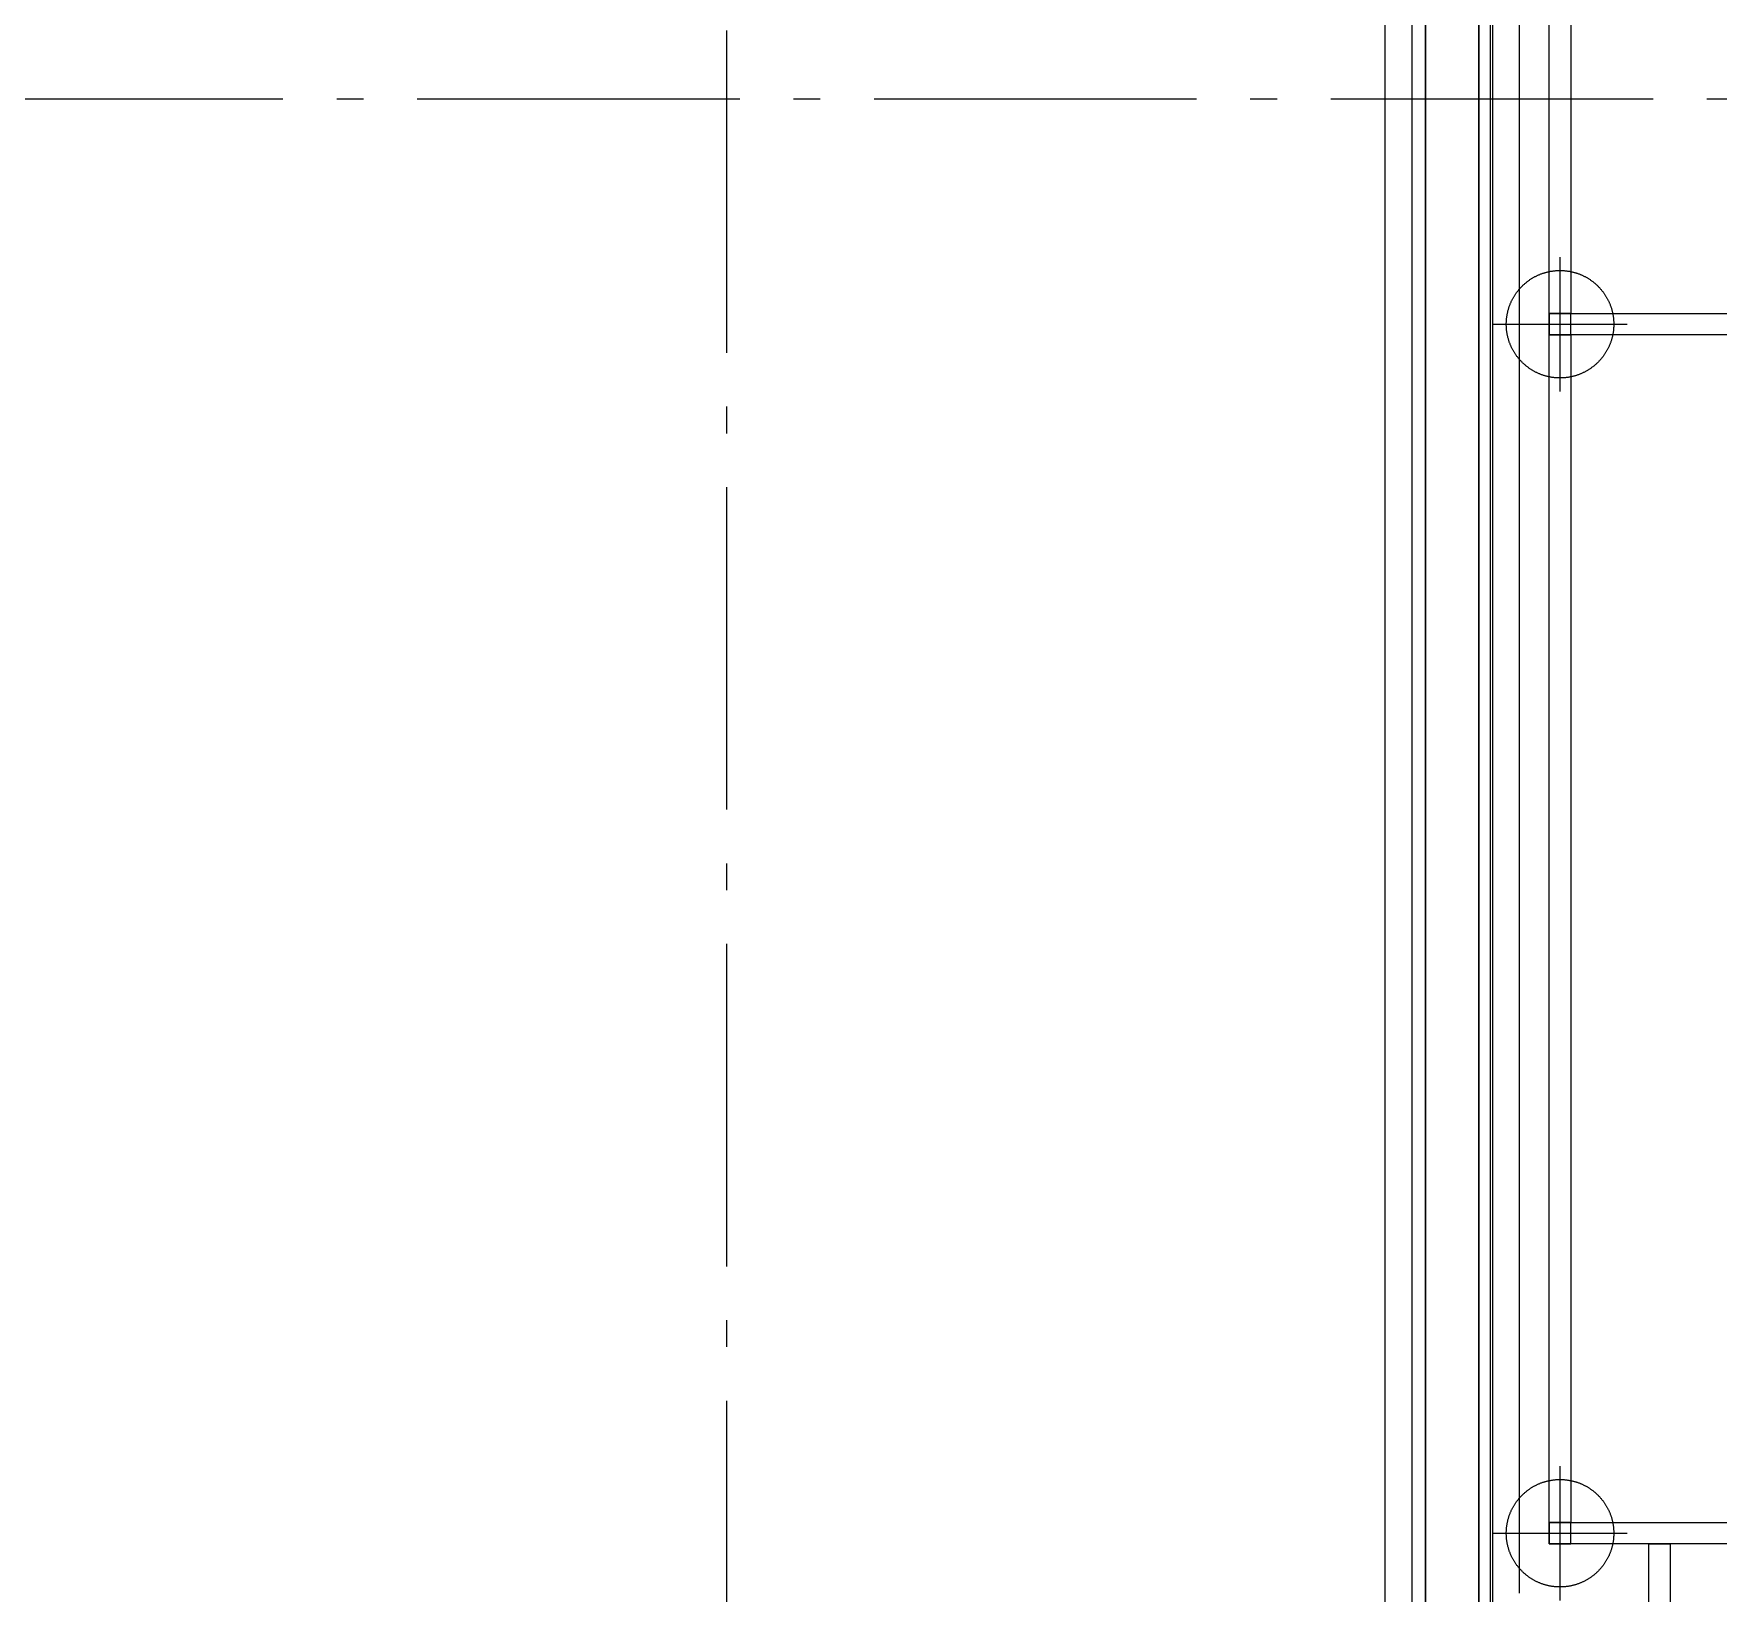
# Model space of a CAD drawing. Header units: millimetres. Extents: x -187347 to 135007, y -6415 to 292048.
# Drawn here: x -77519 to -71249, y 32492 to 38297 of the extents above; entities that cross this region are included whole.
import ezdxf

# ---------------------------------------------------------------- set-up
doc = ezdxf.new("R2010")
doc.units = ezdxf.units.MM
doc.header["$LTSCALE"] = 100
doc.linetypes.add('HIDDEN', pattern=[9.525, 6.35, -3.175])
doc.linetypes.add('Z_LINE-CNTR', pattern=[17, 12, -2, 1, -2])
doc.layers.get('0').update_dxf_attribs({"lineweight": 18})
for name, color, linetype, lineweight in [('A-WALL', 7, 'Continuous', 5), ('A-WALL-FNSH', 7, 'Continuous', 5), ('A-WALL-PATT', 7, 'Continuous', 5), ('S-GRID', 7, 'Continuous', 5)]:
    doc.layers.add(name, color=color, linetype=linetype, lineweight=lineweight)
doc.layers.add('STEEL', color=5, linetype='Continuous')

# ---------------------------------------------------------------- blocks, each defined once
blk = doc.blocks.new('chilling_column80')
at = {"color": 4, "linetype": 'HIDDEN', "ltscale": 20}
for p, q in [((0, -250), (0, 250)), ((-250, 0), (250, 0))]:
    blk.add_line(p, q, dxfattribs=at)
at = {"color": 1, "linetype": 'Continuous', "ltscale": 20}
for p, q in [((-40, 40), (-40, -40)), ((40, 40), (-40, 40)), ((40, -40), (40, 40)), ((-40, -40), (40, -40))]:
    blk.add_line(p, q, dxfattribs=at)
at = {"color": 4, "linetype": 'HIDDEN', "ltscale": 20}
blk.add_circle((0, 0), 200, dxfattribs=at)
blk = doc.blocks.new('steel weighing')
at = {"layer": 'STEEL', "color": 6, "linetype": 'ByBlock', "ltscale": 20}
blk.add_line((845610.1, 785429.8), (845610.1, 687739.1), dxfattribs=at)
at = {"layer": 'STEEL', "color": 7, "linetype": 'ByBlock', "ltscale": 20}
for points in [[(845830.6, 728621.5), (845910.6, 728621.5), (845910.6, 723701.5), (845830.6, 723701.5)], [(845830.6, 723621.5), (845910.6, 723621.5), (845910.6, 719201.5), (845830.6, 719201.5)], [(846200.6, 719121.5), (846280.6, 719121.5), (846280.6, 714201.5), (846200.6, 714201.5)]]:
    blk.add_lwpolyline(points, close=True, dxfattribs=at)
at = {"layer": 'STEEL', "color": 7, "linetype": 'ByBlock', "ltscale": 20, "elevation": 1.7}
for points in [[(845830.6, 723701.5), (854381.8, 723701.5), (854381.8, 723621.5), (845830.6, 723621.5)], [(845830.6, 719201.5), (854381.8, 719201.5), (854381.8, 719121.5), (845830.6, 719121.5)]]:
    blk.add_lwpolyline(points, close=True, dxfattribs=at)
at = {"layer": 'STEEL', "color": 1, "linetype": 'ByBlock', "ltscale": 20}
for p in [(845870.6, 723661.5), (845870.6, 719161.5)]:
    blk.add_blockref('chilling_column80', p, dxfattribs=at)

msp = doc.modelspace()

# ---------------------------------------------------------------- hatches: boundary and pattern name
at = {"layer": 'A-WALL-PATT', "true_color": 0x125900}
msp.add_hatch(color=88, dxfattribs=at).paths.add_polyline_path([(-72339.9, 31770.8), (-72339.1, 31770.8), (-72339.1, 44505), (-72339.9, 44505), (-72339.9, 32049.1)])
at = {"layer": 'A-WALL-PATT', "true_color": 0x30f000}
h = msp.add_hatch(color=80, dxfattribs=at)
h.paths.add_polyline_path([(-72140.7, 31869.2), (-72139.9, 31870), (-72139.9, 32242), (-72140.7, 32242.8), (-72140.7, 32049.1)])
h.paths.add_polyline_path([(-72140.7, 32341.2), (-72139.9, 32342), (-72139.9, 43585), (-72140.7, 43585.8), (-72140.7, 32610.6)])
h.paths.add_polyline_path([(-72140.7, 43684.2), (-72139.9, 43685), (-72139.9, 44425), (-72140.7, 44425.8), (-72140.7, 43840.4)])

# ---------------------------------------------------------------- linework, layer by layer
at = {"layer": 'A-WALL'}
for p, q in [((-72489.9, 44505), (-72489.9, 31770)), ((-72389.9, 44505), (-72389.9, 31770)), ((-72089.9, 43535), (-72089.9, 32342)), ((-71989.9, 43435), (-71989.9, 32492))]:
    msp.add_line(p, q, dxfattribs=at)
at = {"layer": 'A-WALL', "lineweight": 25}
for p, q in [((-72339.1, 44505), (-72339.1, 31770.8)), ((-72140.7, 43585.8), (-72140.7, 32341.2))]:
    msp.add_line(p, q, dxfattribs=at)
at = {"layer": 'A-WALL-FNSH'}
for p, q in [((-72339.9, 44505), (-72339.9, 31770)), ((-72139.9, 32342), (-72139.9, 43585))]:
    msp.add_line(p, q, dxfattribs=at)
at = {"layer": 'S-GRID', "color": 152, "linetype": 'Z_LINE-CNTR'}
for p, q in [((-74939.9, 111408.8), (-74939.9, -6038.2)), ((-89691.4, 38055), (-18064, 38055))]:
    msp.add_line(p, q, dxfattribs=at)

# ---------------------------------------------------------------- block references
at = {"layer": 'STEEL', "color": 6, "linetype": 'ByBlock'}
msp.add_blockref('steel weighing', (-917708.7, -686445.9, -1.7), dxfattribs=at)

doc.saveas('drawing.dxf')
